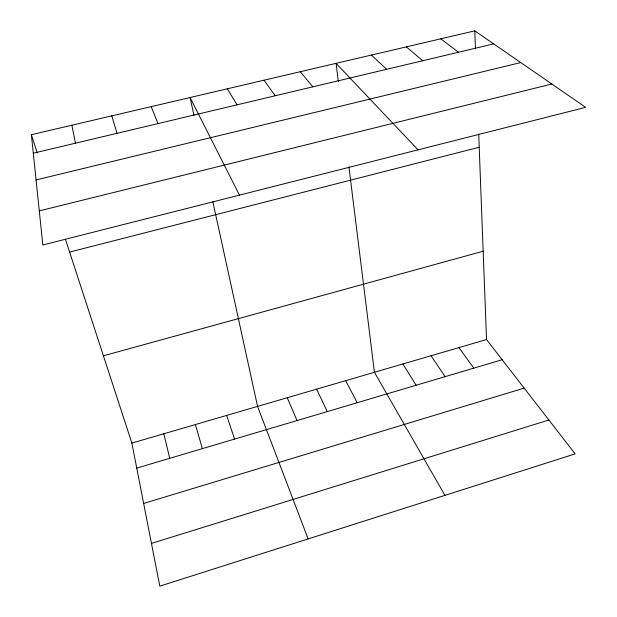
<?xml version="1.0" encoding="UTF-8"?>
<svg xmlns="http://www.w3.org/2000/svg" width="617" height="617" viewBox="0 0 617 617"><rect width="100%" height="100%" fill="white"/><g stroke="black" fill="none" stroke-linecap="round" stroke-linejoin="round"><path stroke-width="0.93" d="M151.458 543.407L548.891 420.007M143.653 503.449L524.172 388.116M136.75 468.102L502.161 359.726M131.868 443.099L486.52 339.551L575.16 453.888L159.803 586.15L131.868 443.099L65.479 239.411M103.417 355.808L483.157 251.219M69.613 252.075L479.208 147.239M39.287 210.898L551.829 84.012M36.064 179.925L520.756 62.572M33.279 153.209L493.685 43.892M31.359 134.699L474.781 30.85L585.641 107.343L42.835 244.98L31.359 134.699L37.321 153.008M440.762 38.817L458.47 52.26M406.31 46.884L422.784 60.728M371.419 55.06L386.628 69.312M418.033 149.838L336.08 63.335L338.324 81.405M300.286 71.719L312.858 86.827M458.925 347.61L473.787 368.141M264.022 80.21L275.221 95.766M431.052 355.747L445.104 376.648M402.886 363.968L416.12 385.247M227.287 88.809L237.075 104.821M444.926 495.358L374.426 372.282L348.929 166.868M345.667 380.674L357.22 402.716M239.465 195.119L190.067 97.525L193.946 115.263M316.614 389.157L327.288 411.593M287.244 397.734L297.032 420.563M151.204 106.633L158.006 123.601M308.138 538.919L257.567 406.402L212.834 201.713M226.663 415.426L234.568 439.088M111.8 115.857L117.029 133.326M195.412 424.55L202.337 448.652M163.814 433.774L169.729 458.323M71.857 125.212L75.459 143.198M474.781 30.85L475.468 48.836M478.707 133.982L486.52 339.551"/></g></svg>
